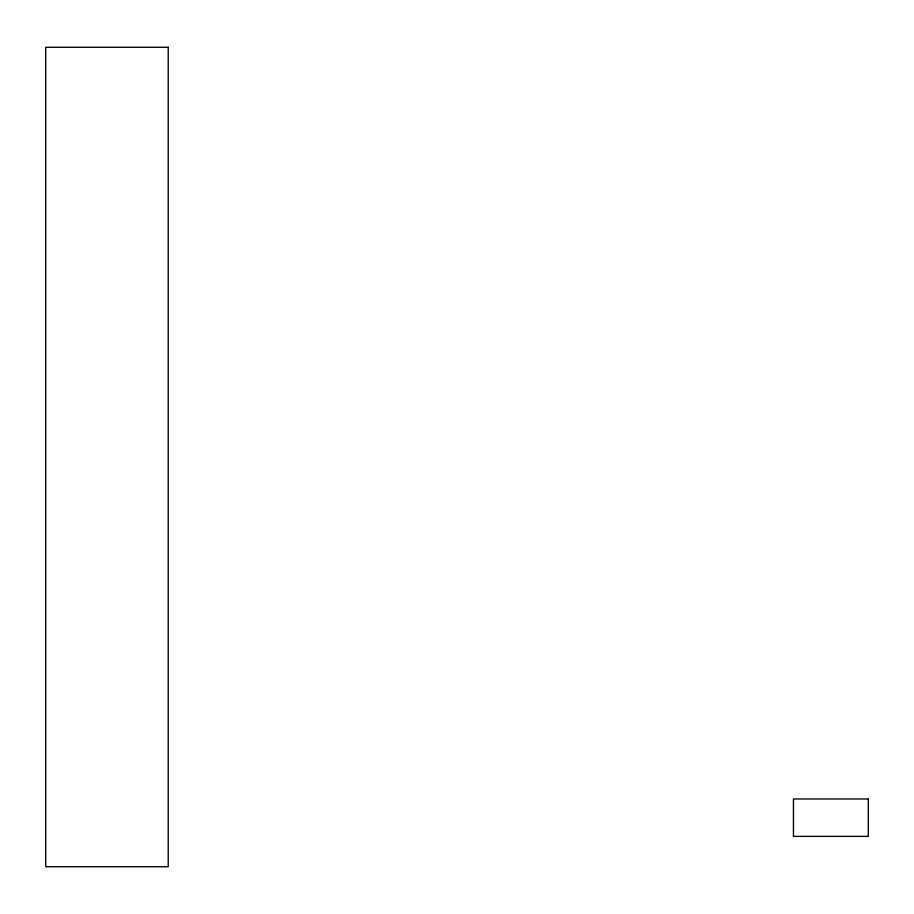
<?xml version="1.0" encoding="UTF-8"?>
<svg xmlns="http://www.w3.org/2000/svg" width="914" height="914" viewBox="0 0 914 914"><rect width="100%" height="100%" fill="white"/><g stroke="black" fill="none" stroke-linecap="round" stroke-linejoin="round"><path stroke-width="1.37" d="M168.222 47.265L45.7 47.265L45.7 866.735L168.222 866.735L168.222 47.265M868.3 798.962L793.455 798.962L793.455 836.379L868.3 836.379L868.3 798.962"/></g></svg>
